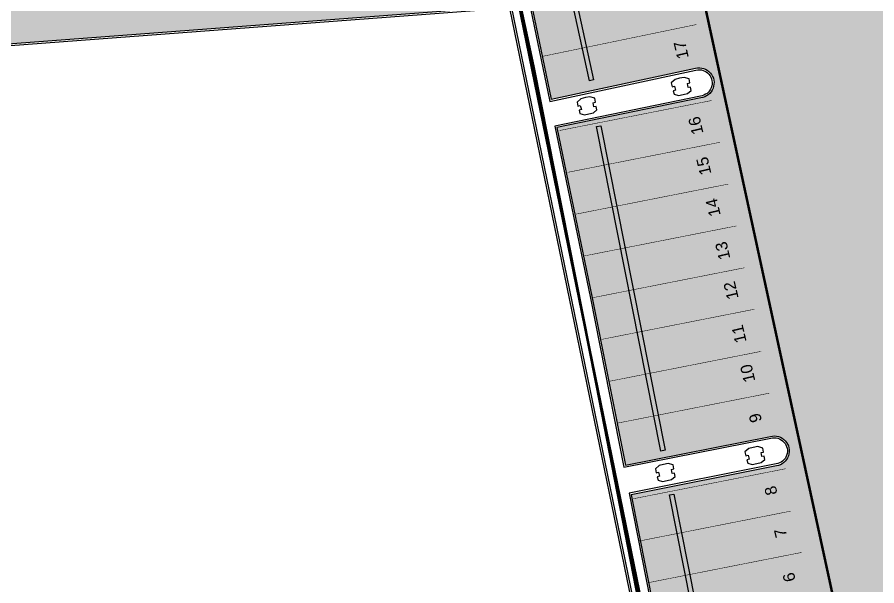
# Model space of a CAD drawing. Header units: metres. Extents: x -296 to 345, y -1036 to 474.
# Drawn here: x 131.5 to 200.1, y -938.5 to -893.2 of the extents above; entities that cross this region are included whole.
import ezdxf

# ---------------------------------------------------------------- set-up
doc = ezdxf.new("R2010")
doc.units = ezdxf.units.M
doc.linetypes.add('HIDDENX2', pattern=[0.75, 0.5, -0.25])
for name, color, linetype in [('DGPRO_ Calzada', 252, 'Continuous'), ('DGPRO_Areas verdes existentes', 253, 'Continuous'), ('DGPRO_ARQ_EXISTENCIA', 7, 'Continuous'), ('DGPRO_Autopista', 160, 'Continuous'), ('DGPRO_Columnas', 2, 'Continuous'), ('DGPRO_DH blanca', 255, 'Continuous'), ('DGPRO_Edificacion existente', 2, 'Continuous'), ('DGPRO_Nuevas veredas', 1, 'Continuous'), ('DGPRO_Nuevo alambrado playa de carga', 2, 'Continuous'), ('DGPRO_Topes playa de regulacion', 40, 'Continuous')]:
    doc.layers.add(name, color=color, linetype=linetype)
doc.layers.add('DGPRO_Preconformadas', color=7, linetype='Continuous', true_color=0xeeeced)
doc.styles.get("Standard").update_dxf_attribs({"font": 'arial.ttf'})

# ---------------------------------------------------------------- blocks, each defined once
blk = doc.blocks.new('A$C07AB3025')
at = {"layer": 'DGPRO_ Calzada'}
h = blk.add_hatch(color=256, dxfattribs=at)
h.dxf.hatch_style = 1
edge = h.paths.add_edge_path()
edge.add_line((191.07, -1230.546), (199.828, -1228.477))
edge.add_arc((199.902, -1227.128), 1.351, 266.86745, 363.75588)
edge.add_line((201.25, -1227.04), (200.965, -1222.767))
edge.add_line((200.965, -1222.767), (211.781, -1221.885))
edge.add_line((211.781, -1221.885), (212.321, -1223.852))
edge.add_arc((213.596, -1223.346), 1.371, 201.64199, 284.28704)
edge.add_line((213.934, -1224.675), (225.275, -1222.029))
edge.add_line((225.275, -1222.029), (232.375, -1248.738))
edge.add_line((232.375, -1248.738), (221.209, -1251.611))
edge.add_arc((221.322, -1252.8), 1.195, 95.45349, 284.30586)
edge.add_line((221.618, -1253.958), (232.952, -1251.067))
edge.add_line((232.952, -1251.067), (239.728, -1278.288))
edge.add_line((239.728, -1278.288), (228.494, -1280.934))
edge.add_arc((228.552, -1282.15), 1.218, 92.7399, 283.34962)
edge.add_line((228.833, -1283.335), (240.204, -1280.636))
edge.add_line((240.204, -1280.636), (246.277, -1308.046))
edge.add_line((246.277, -1308.046), (234.849, -1310.48))
edge.add_arc((235.126, -1311.655), 1.207, 103.29262, 290.76876)
edge.add_line((235.554, -1312.783), (246.773, -1310.371))
edge.add_line((246.773, -1310.371), (252.497, -1337.597))
edge.add_line((252.497, -1337.597), (241.074, -1339.964))
edge.add_arc((241.331, -1341.201), 1.263, 101.72753, 281.72753)
edge.add_line((241.588, -1342.438), (257.56, -1339.122))
edge.add_line((257.56, -1339.122), (263.605, -1366.335))
edge.add_line((263.605, -1366.335), (246.931, -1369.574))
edge.add_arc((247.073, -1370.782), 1.217, 96.72449, 293.28849)
edge.add_line((247.554, -1371.9), (264.115, -1368.684))
edge.add_line((264.115, -1368.684), (268.467, -1388.165))
edge.add_line((268.467, -1388.165), (265.526, -1391.58))
edge.add_line((265.526, -1391.58), (251.086, -1394.393))
edge.add_arc((251.374, -1395.76), 1.397, 101.92508, 173.01656)
edge.add_line((249.988, -1395.59), (252.181, -1408.578))
edge.add_line((252.181, -1408.578), (242.604, -1412.44))
edge.add_line((242.604, -1412.44), (240.689, -1408.922))
edge.add_line((240.689, -1408.922), (237.315, -1409.992))
edge.add_line((237.315, -1409.992), (236.109, -1403.516))
edge.add_arc((234.843, -1403.846), 1.307, 14.61051, 103.36414)
edge.add_line((234.541, -1402.574), (223.193, -1404.769))
edge.add_line((223.193, -1404.769), (217.859, -1377.796))
edge.add_line((217.859, -1377.796), (229.441, -1375.486))
edge.add_arc((229.264, -1374.299), 1.201, 278.47054, 464.75521)
edge.add_line((228.959, -1373.138), (217.389, -1375.42))
edge.add_line((217.389, -1375.42), (211.932, -1348.499))
edge.add_line((211.932, -1348.499), (223.599, -1346.088))
edge.add_arc((223.26, -1344.934), 1.202, 286.38008, 463.02527)
edge.add_line((222.989, -1343.763), (211.464, -1346.242))
edge.add_line((211.464, -1346.242), (205.837, -1319.134))
edge.add_line((205.837, -1319.134), (217.247, -1316.688))
edge.add_arc((217.106, -1315.488), 1.207, 276.72449, 456.72449)
edge.add_line((216.964, -1314.289), (205.31, -1316.765))
edge.add_line((205.31, -1316.765), (199.348, -1289.943))
edge.add_line((199.348, -1289.943), (210.893, -1287.431))
edge.add_arc((210.752, -1286.232), 1.208, 276.72449, 456.72449)
edge.add_line((210.61, -1285.032), (198.83, -1287.609))
edge.add_line((198.83, -1287.609), (192.882, -1260.849))
edge.add_line((192.882, -1260.849), (204.762, -1258.114))
edge.add_arc((204.225, -1257.022), 1.218, 296.16822, 456.67412)
edge.add_line((204.084, -1255.812), (192.348, -1258.509))
edge.add_line((192.348, -1258.509), (190.794, -1251.693))
edge.add_line((190.794, -1251.693), (195.634, -1250.591))
edge.add_line((195.634, -1250.591), (191.07, -1230.546))
at = {"layer": 'DGPRO_Topes playa de regulacion'}
h = blk.add_hatch(color=256, dxfattribs=at)
h.dxf.hatch_style = 1
h.paths.add_polyline_path([(220.914, -1377.807), (221.257, -1377.739), (226.386, -1403.637), (226.043, -1403.704)])
h.paths.add_polyline_path([(215.093, -1348.416), (215.436, -1348.348), (220.565, -1374.246), (220.222, -1374.313)])
h.paths.add_polyline_path([(260.936, -1369.82), (261.28, -1369.752), (265.594, -1389.078), (265.252, -1389.154)])
h.paths.add_polyline_path([(254.498, -1340.786), (254.842, -1340.718), (260.566, -1366.49), (260.224, -1366.566)])
h.paths.add_polyline_path([(243.658, -1311.835), (244, -1311.763), (249.432, -1337.598), (249.09, -1337.67)])
h.paths.add_polyline_path([(208.885, -1318.978), (209.227, -1318.902), (214.855, -1344.697), (214.513, -1344.77)])
h.paths.add_polyline_path([(202.371, -1289.718), (202.713, -1289.642), (208.441, -1315.413), (208.1, -1315.489)])
h.paths.add_polyline_path([(237.096, -1282.099), (237.44, -1282.031), (243.151, -1307.806), (242.809, -1307.881)])
h.paths.add_polyline_path([(195.931, -1261.472), (196.272, -1261.394), (202.025, -1286.545), (201.683, -1286.621)])
h.paths.add_polyline_path([(229.936, -1252.822), (230.276, -1252.737), (236.653, -1278.355), (236.314, -1278.44)])
h.paths.add_polyline_path([(193.762, -1251.207), (194.103, -1251.129), (195.549, -1257.419), (195.208, -1257.497)])
h.paths.add_polyline_path([(222.242, -1223.735), (222.582, -1223.65), (229.384, -1249.163), (229.045, -1249.25)])
at = {"layer": 'DGPRO_DH blanca', "const_width": 0.04, "elevation": -1.032}
for points in [[(223.052, -1340.278), (210.742, -1342.824)], [(224.274, -1346.338), (212.119, -1348.735)], [(224.932, -1349.673), (212.777, -1352.071)], [(225.59, -1353.009), (213.435, -1355.407)], [(226.248, -1356.345), (214.093, -1358.742)], [(226.906, -1359.68), (214.751, -1362.078)], [(227.665, -1362.996), (215.51, -1365.394)], [(228.222, -1366.352), (216.067, -1368.749)], [(228.88, -1369.688), (216.725, -1372.085)], [(230.174, -1375.715), (218.019, -1378.112)], [(230.609, -1379.093), (218.454, -1381.491)], [(231.465, -1382.391), (219.31, -1384.788)]]:
    blk.add_lwpolyline(points, dxfattribs=at)
at = {"layer": 'DGPRO_Nuevas veredas', "elevation": -1.032}
for points in [[(205.659, -1319.018), (211.348, -1346.421), (223.021, -1343.909, -1.057808), (223.381, -1345.98), (211.755, -1348.383), (214.604, -1362.108), (217.271, -1375.596), (228.992, -1373.284, -1.060495), (229.416, -1375.338), (217.683, -1377.678), (223.075, -1404.944), (234.573, -1402.721, -0.407332), (235.962, -1403.549), (237.199, -1410.187), (240.616, -1409.103), (242.46, -1412.49)], [(205.837, -1319.134), (211.464, -1346.242), (222.989, -1343.763, -1.054253), (223.406, -1346.128), (211.932, -1348.499), (214.751, -1362.078), (217.389, -1375.42), (228.959, -1373.138, -1.056405), (229.441, -1375.486), (217.859, -1377.796), (223.193, -1404.769), (234.541, -1402.574, -0.407856), (236.109, -1403.516), (237.315, -1409.992), (240.689, -1408.922), (242.604, -1412.44)]]:
    blk.add_lwpolyline(points, format="xyb", dxfattribs=at)
at = {"layer": 'DGPRO_Nuevo alambrado playa de carga', "elevation": -1.032}
for points in [[(222.628, -1407.927), (215.056, -1369.085), (210.009, -1343.601), (204.555, -1318.204), (184.452, -1228.444)], [(222.726, -1407.908), (215.154, -1369.066), (210.107, -1343.581), (204.653, -1318.182), (184.55, -1228.422)]]:
    blk.add_lwpolyline(points, dxfattribs=at)
at = {"layer": 'DGPRO_Nuevo alambrado playa de carga', "color": 1, "elevation": -1.032}
blk.add_lwpolyline([(222.677, -1407.918), (215.105, -1369.075), (210.058, -1343.591), (204.604, -1318.193), (184.501, -1228.433)], dxfattribs=at)
at = {"layer": 'DGPRO_Topes playa de regulacion', "elevation": -1.032}
for points in [[(208.885, -1318.978), (209.227, -1318.902), (214.855, -1344.697), (214.513, -1344.77)], [(215.093, -1348.416), (215.436, -1348.348), (220.565, -1374.246), (220.222, -1374.313)], [(220.914, -1377.807), (221.257, -1377.739), (226.386, -1403.637), (226.043, -1403.704)]]:
    blk.add_lwpolyline(points, close=True, dxfattribs=at)
at = {"layer": 'DGPRO_Preconformadas', "attachment_point": 1, "rotation": 103.24054}
for s, insert, char_height in [('17', (221.552, -1343.124, -1.032), 0.9314), ('16', (222.719, -1349.157, -1.032), 0.9314), ('15', (223.353, -1352.382, -1.032), 0.9314), ('14', (224.095, -1355.691, -1.032), 0.9314), ('13', (224.862, -1359.142, -1.032), 0.9314), ('12', (225.526, -1362.311, -1.032), 0.9314), ('11', (226.161, -1365.783, -1.032), 0.9314), ('10', (226.856, -1368.922, -1.032), 0.9314), ('9', (227.384, -1372.128, -1.032), 0.931), ('8', (228.625, -1377.924, -1.032), 0.931), ('7', (229.397, -1381.306, -1.032), 0.931), ('6', (230.08, -1384.837, -1.032), 0.931)]:
    blk.add_mtext_dynamic_manual_height_columns(s, width=2.23546, gutter_width=0.813, heights=[0], dxfattribs=dict(at, insert=insert, char_height=char_height))
blk = doc.blocks.new('columna')
at = {"layer": 'DGPRO_Columnas'}
blk.add_lwpolyline([(3541.656, 1955.242), (3541.557, 1955.547), (3541.157, 1955.622), (3540.806, 1955.517), (3540.462, 1955.391), (3540.186, 1955.091), (3540.289, 1954.787), (3540.474, 1954.85), (3540.588, 1954.543), (3540.409, 1954.476), (3540.508, 1954.213), (3540.875, 1954.148), (3541.219, 1954.274), (3541.57, 1954.379), (3541.825, 1954.65), (3541.746, 1954.92), (3541.563, 1954.867), (3541.471, 1955.181)], close=True, dxfattribs=at)
blk = doc.blocks.new('A$C45BA266A')
at = {"layer": 'DGPRO_Areas verdes existentes'}
h = blk.add_hatch(color=256, dxfattribs=at)
h.dxf.hatch_style = 1
h.paths.add_polyline_path([(83.335, -792.939), (94.56, -791.011), (94.735, -799.424), (141.565, -802.579), (142.619, -778.188), (144.719, -777.984), (152.203, -810.754), (127.432, -815.647), (102.662, -820.539), (112.324, -874.958), (167.363, -876.708), (170.941, -892.271), (109.974, -896.865)])
at = {"layer": 'DGPRO_Autopista', "linetype": 'HIDDENX2', "ltscale": 5, "const_width": 0.2}
blk.add_lwpolyline([(75.093, -216.828), (71.951, -331.346), (66.313, -431.094), (68.168, -461.017), (82.406, -554.858), (91.15, -599.672), (132.102, -720.786), (168.392, -876.778), (190.547, -984.881)], dxfattribs=at)
blk.add_lwpolyline([(211.995, -1028.582), (197.224, -942.247), (160.617, -773.357), (144.682, -708.883), (153.054, -706.247), (173.701, -771.825, -0.021234), (226.234, -1022.572)], format="xyb", dxfattribs=at)
at = {"layer": 'DGPRO_Edificacion existente'}
for points in [[(109.974, -896.865), (129.813, -971.568), (133.442, -974.711), (186.725, -969.056), (170.941, -892.271)], [(110.166, -897.001), (129.946, -971.485), (133.491, -974.555), (186.545, -968.924), (170.82, -892.431)]]:
    blk.add_lwpolyline(points, close=True, dxfattribs=at)
at = {"layer": 'DGPRO_Columnas', "rotation": 353.8309150493113}
for p in [(-3546.082, -2461.719), (-3553.603, -2463.259), (-3540.206, -2491.167), (-3547.357, -2492.516)]:
    blk.add_blockref('columna', p, dxfattribs=at)

msp = doc.modelspace()

# ---------------------------------------------------------------- block references
msp.add_blockref('A$C07AB3025', (-37.351, 446.538, 1.032))

# ---------------------------------------------------------------- next in the draw order: block references
at = {"layer": 'DGPRO_ARQ_EXISTENCIA'}
msp.add_blockref('A$C45BA266A', (0, 0), dxfattribs=at)

doc.saveas('drawing.dxf')
